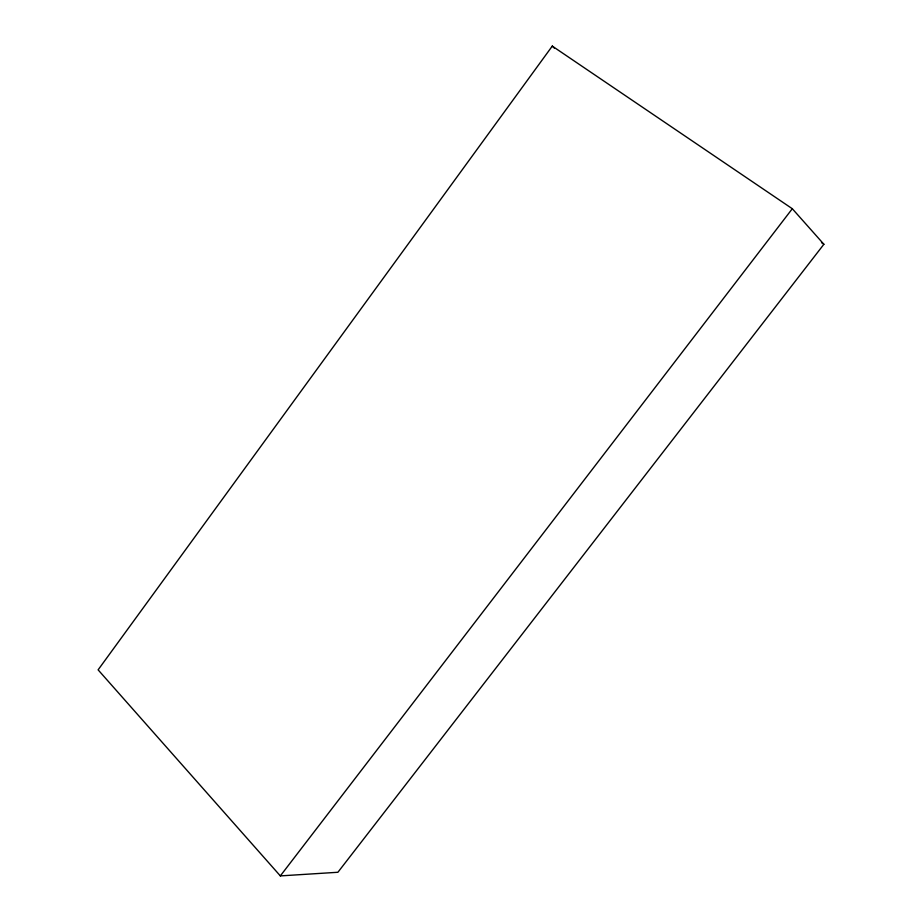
<?xml version="1.0" encoding="UTF-8"?>
<svg xmlns="http://www.w3.org/2000/svg" width="922" height="922" viewBox="0 0 922 922"><rect width="100%" height="100%" fill="white"/><g stroke="black" fill="none" stroke-linecap="round" stroke-linejoin="round"><path stroke-width="1.38" d="M552.278 46.1L98.112 669.845L280.334 875.9L337.901 872.27L823.888 244.272L792.309 208.729L552.278 46.1L554.329 48.117M280.334 875.9L792.309 208.729M821.514 242.647L823.888 244.272"/></g></svg>
